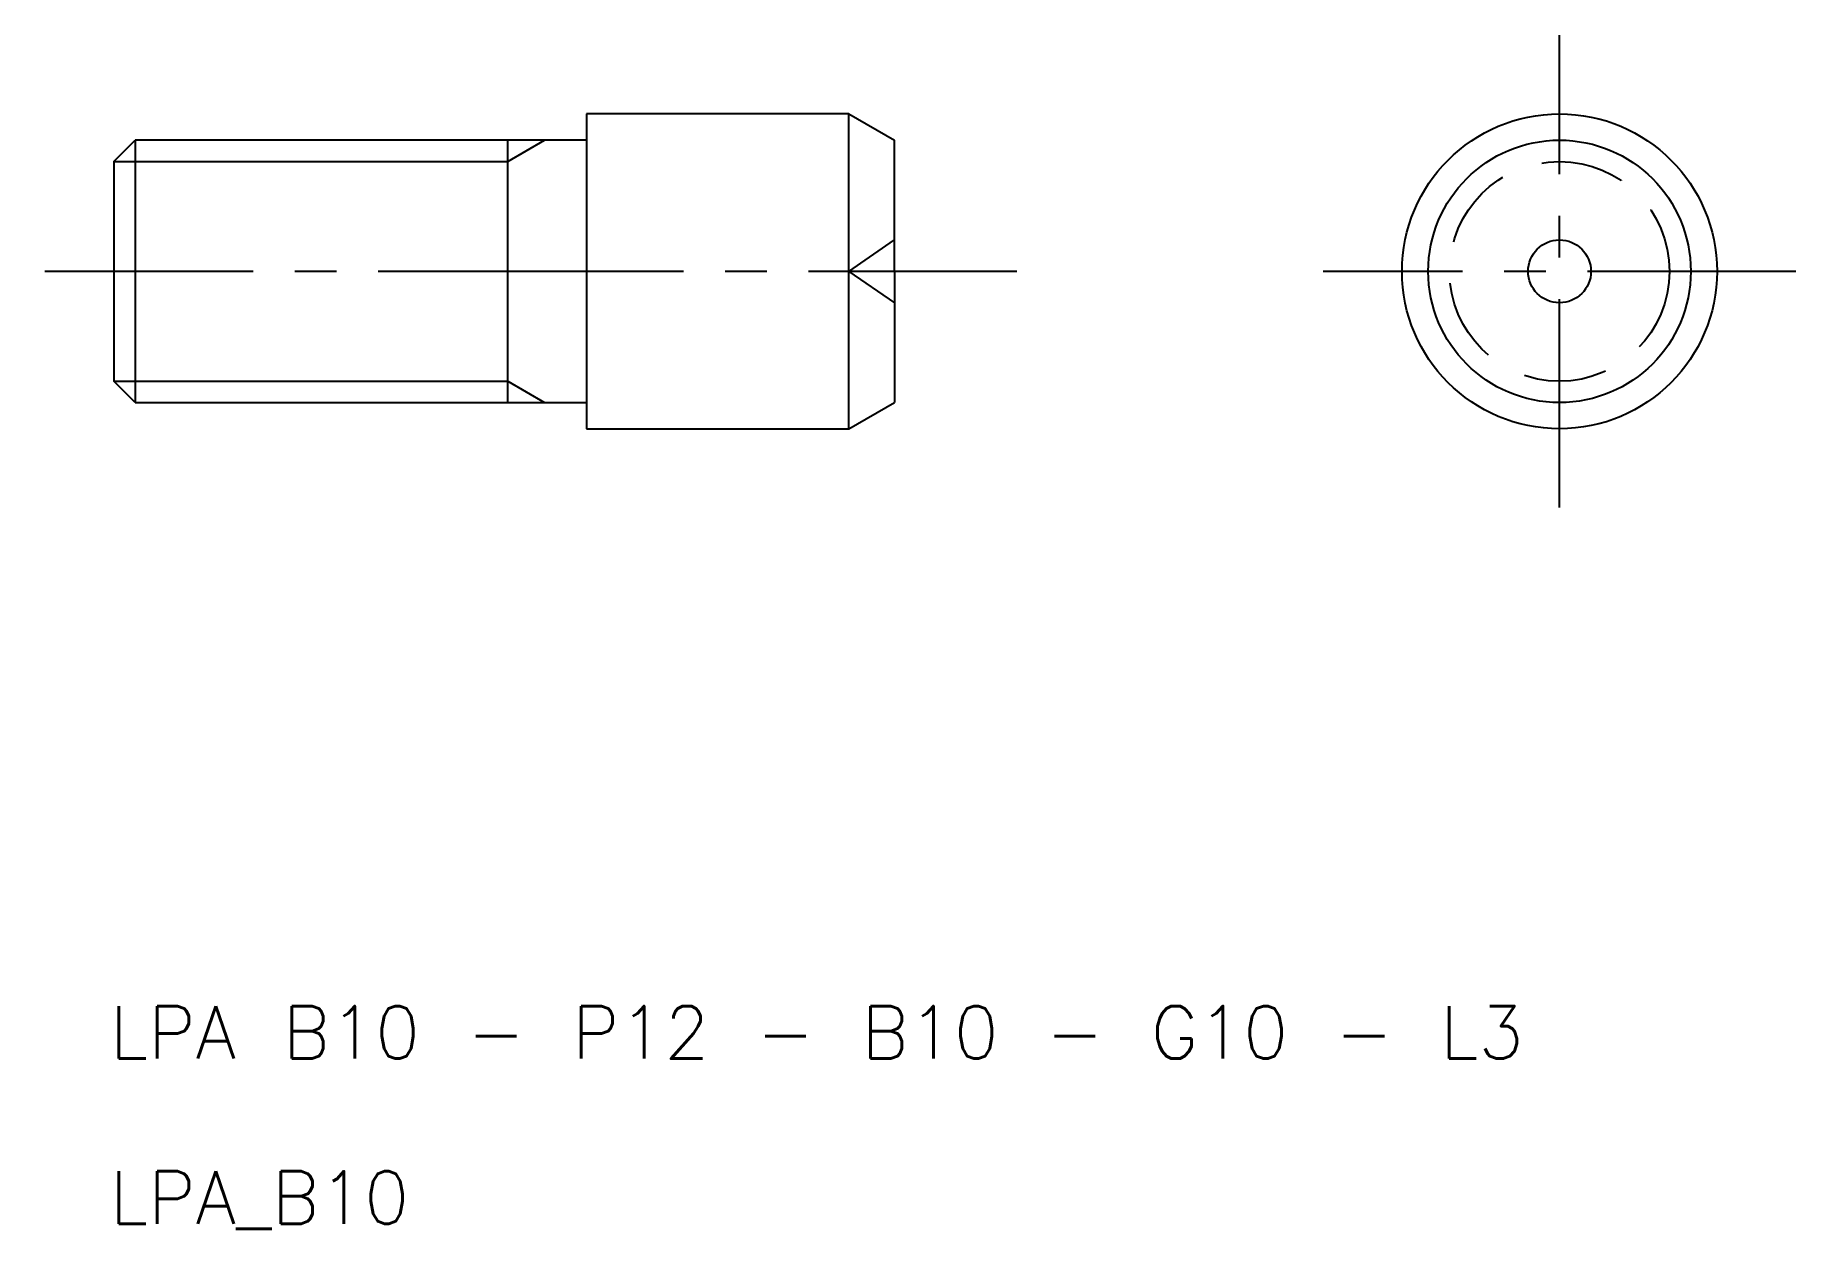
# Model space of a CAD drawing. Extents: x 23.9 to 91, y 13.5 to 59.
import ezdxf

# ---------------------------------------------------------------- set-up
doc = ezdxf.new("R2010")
doc.units = 0
doc.header["$LTSCALE"] = 0.25
doc.linetypes.add('CENTER', pattern=[50.8, 31.75, -6.35, 6.35, -6.35])
doc.linetypes.add('DASHED', pattern=[19.05, 12.7, -6.35])
doc.layers.get('0').update_dxf_attribs({"linetype": 'CONTINUOUS'})
doc.layers.add('CENTER', color=1, linetype='CENTER')
doc.styles.get("Standard").update_dxf_attribs({"font": 'txt.shx'})

msp = doc.modelspace()

# ---------------------------------------------------------------- linework, layer by layer
for p, q in [((44.932, 56), (44.932, 44)), ((54.932, 56), (44.932, 56)), ((54.932, 44), (54.932, 56)), ((54.932, 56), (56.664, 55)), ((26.932, 54.188), (27.744, 55)), ((44.932, 55), (27.744, 55)), ((27.744, 55), (27.744, 45)), ((41.932, 45), (41.932, 55)), ((56.664, 50), (56.664, 55)), ((26.932, 54.188), (26.932, 45.812)), ((56.664, 50), (56.664, 45)), ((27.744, 45), (26.932, 45.812)), ((27.744, 45), (44.932, 45)), ((54.932, 44), (56.664, 45)), ((44.932, 44), (54.932, 44))]:
    msp.add_line(p, q)
at = {"color": 3}
for p, q in [((41.932, 54.188), (43.338, 55)), ((26.932, 54.188), (41.932, 54.188)), ((26.932, 45.812), (41.932, 45.812)), ((41.932, 45.812), (43.338, 45))]:
    msp.add_line(p, q, dxfattribs=at)
at = {"color": 3, "linetype": 'DASHED'}
for q in [(56.664, 51.198), (56.664, 48.802)]:
    msp.add_line((54.932, 50), q, dxfattribs=at)
for radius in [6, 5, 1.198]:
    msp.add_circle((82, 50), radius)
msp.add_circle((82, 50), 4.188, dxfattribs=at)
at = {"layer": 'CENTER', "color": 1, "linetype": 'CENTER'}
for p, q in [((82, 41), (82, 59)), ((44.932, 50), (23.932, 50)), ((61.326, 50), (44.932, 50)), ((91, 50), (73, 50))]:
    msp.add_line(p, q, dxfattribs=at)

# ---------------------------------------------------------------- texts
for s, p in [('LPA B10 - P12 - B10 - G10 - L3', (26.78, 20)), ('LPA_B10', (26.78, 13.702))]:
    msp.add_text(s, height=2).set_placement(p)

doc.saveas('drawing.dxf')
